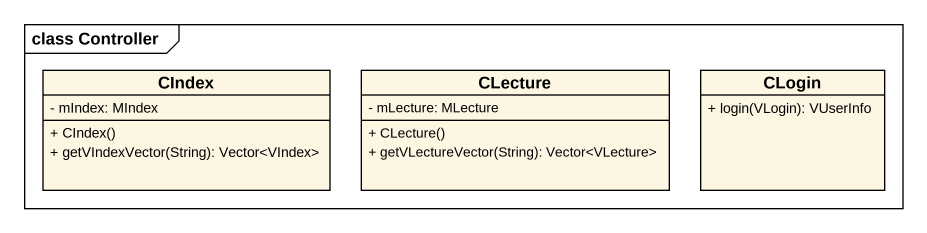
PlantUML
@startuml
mainframe class Controller
hide circle
hide empty members
skinparam classAttributeIconSize 0
class CIndex {
  - mIndex: MIndex
  + CIndex()
  + getVIndexVector(String): Vector<VIndex>
}
class CLecture {
  - mLecture: MLecture
  + CLecture()
  + getVLectureVector(String): Vector<VLecture>
}
class CLogin {
  + login(VLogin): VUserInfo
}
@enduml
